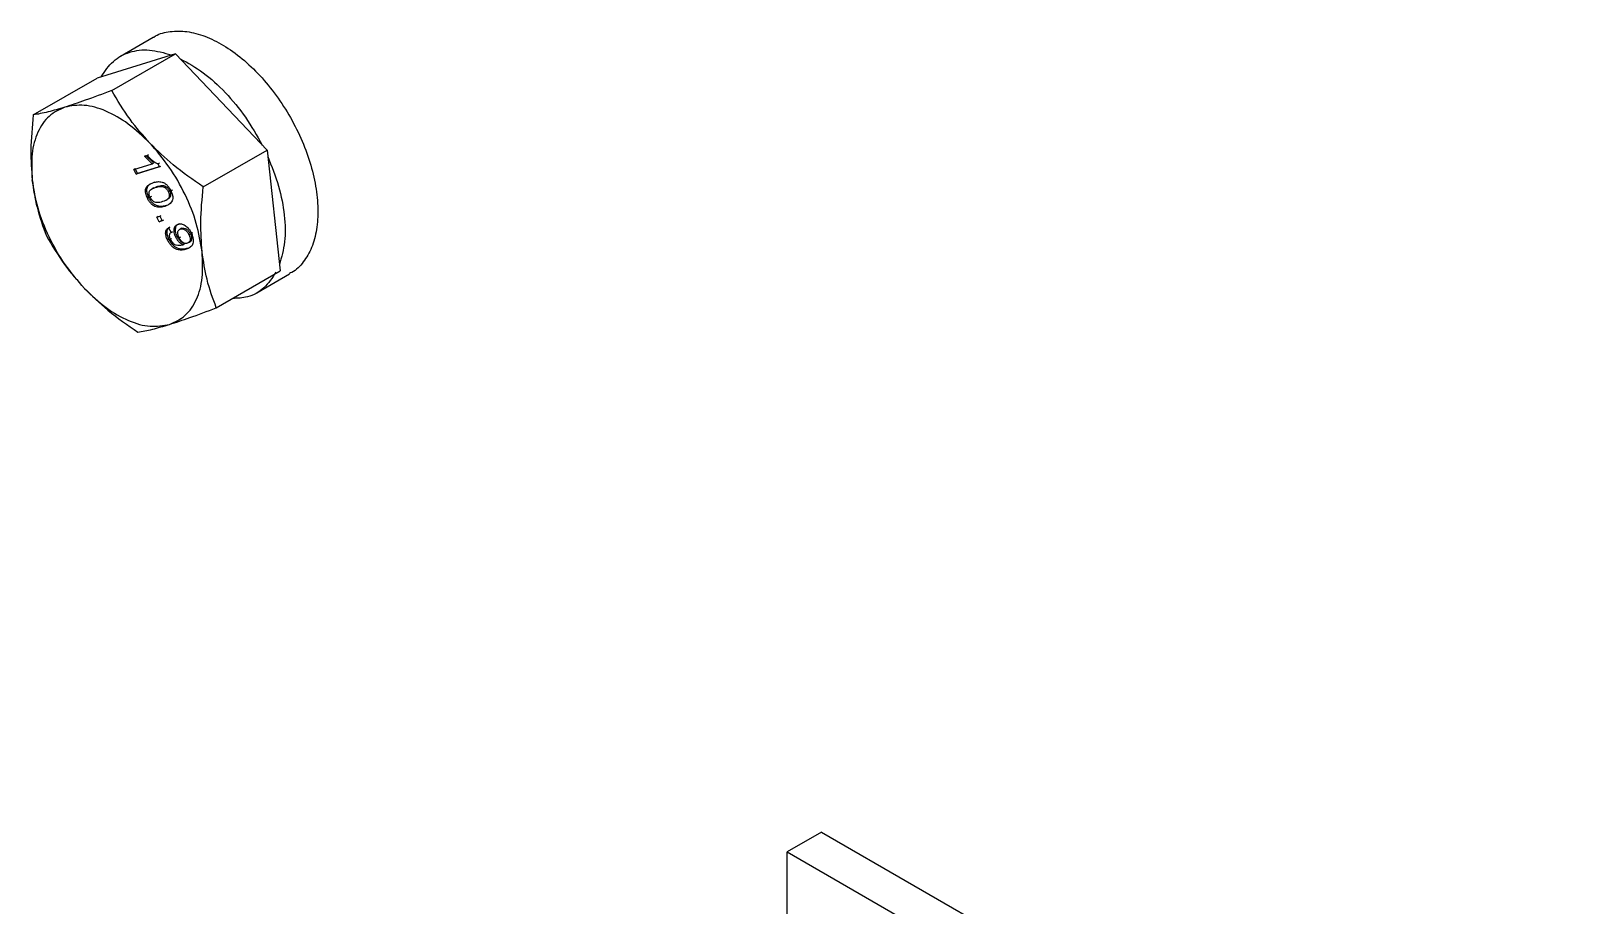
# Model space of a CAD drawing. Header units: millimetres. Extents: x 1293 to 41893, y 1011 to 26911.
# Drawn here: x 5744.8 to 5871.8, y 22574.6 to 22646.8 of the extents above; entities that cross this region are included whole.
import ezdxf

# ---------------------------------------------------------------- set-up
doc = ezdxf.new("R2010")
doc.units = ezdxf.units.MM
doc.header["$LTSCALE"] = 50
doc.layers.add('MAQUINAS', color=11, linetype='Continuous')

msp = doc.modelspace()

# ---------------------------------------------------------------- linework, layer by layer
at = {"layer": 'MAQUINAS', "linetype": 'Continuous', "lineweight": 25}
for p, q in [((5754.8699932, 22646.2093045), (5752.1641313, 22644.6472436)), ((5756.7138891, 22644.8668501), (5750.2437937, 22642.8507573)), ((5751.4528949, 22641.8297428), (5756.7138891, 22644.8668501)), ((5756.7138891, 22644.8668501), (5764.2621026, 22636.914513)), ((5744.9827995, 22639.81365), (5750.2437937, 22642.8507573)), ((5759.0011084, 22633.8774057), (5764.2621026, 22636.914513)), ((5764.2621026, 22636.914513), (5765.3402207, 22626.9460831)), ((5753.2808811, 22635.3201136), (5754.7760972, 22635.7860255)), ((5755.3890382, 22635.5246273), (5753.4702415, 22634.9267269)), ((5755.3548294, 22635.5452792), (5753.5880926, 22634.9947609)), ((5754.152349, 22636.4059696), (5754.3791298, 22636.4766349)), ((5754.152349, 22636.4059696), (5754.2702001, 22636.4740036)), ((5754.7760972, 22635.7860255), (5754.152349, 22636.4059696)), ((5754.8939484, 22635.8540595), (5754.2702001, 22636.4740036)), ((5754.3791298, 22636.4766349), (5754.496981, 22636.5446689)), ((5754.7760972, 22635.7860255), (5754.8939484, 22635.8540595)), ((5755.3849885, 22635.8459039), (5755.2671374, 22635.7778699)), ((5755.2671374, 22635.7778699), (5755.3890382, 22635.5246273)), ((5755.3890382, 22635.5246273), (5755.5068893, 22635.5926613)), ((5753.2808811, 22635.3201136), (5753.3987322, 22635.3881476)), ((5753.4702415, 22634.9267269), (5753.2808811, 22635.3201136)), ((5753.5880926, 22634.9947609), (5753.3987322, 22635.3881476)), ((5753.4702415, 22634.9267269), (5753.5880926, 22634.9947609)), ((5754.8899721, 22634.2381382), (5755.0078233, 22634.3061722)), ((5754.2474263, 22633.6950917), (5754.3652774, 22633.7631257)), ((5754.5102947, 22633.0201622), (5754.3924436, 22632.9521282)), ((5754.7316944, 22633.0891507), (5754.6138432, 22633.0211167)), ((5754.9120689, 22633.7975481), (5754.7942178, 22633.7295141)), ((5754.9239586, 22633.77597), (5755.1979524, 22633.9130251)), ((5755.1979524, 22633.9130251), (5755.0801013, 22633.844991)), ((5755.784452, 22633.8601848), (5755.9023032, 22633.9282188)), ((5756.2302206, 22633.5610421), (5756.1123695, 22633.4930081)), ((5756.3358403, 22633.5576939), (5756.4536914, 22633.6257279)), ((5755.9347169, 22632.7812134), (5756.052568, 22632.8492474)), ((5755.1744852, 22631.3862469), (5755.4204848, 22631.4629008)), ((5755.1744852, 22631.3862469), (5755.2923364, 22631.4542809)), ((5755.3638456, 22630.9928602), (5755.1744852, 22631.3862469)), ((5755.6098452, 22631.0695141), (5755.3638456, 22630.9928602)), ((5755.3638456, 22630.9928602), (5755.4816968, 22631.0608942)), ((5755.4204848, 22631.4629008), (5755.5383359, 22631.5309348)), ((5755.4204848, 22631.4629008), (5755.6098452, 22631.0695141)), ((5755.596739, 22631.0967416), (5755.4816968, 22631.0608942)), ((5755.7276964, 22631.1375481), (5755.6098452, 22631.0695141)), ((5756.1342215, 22630.5090839), (5756.2520726, 22630.5771179)), ((5756.1342215, 22630.5090839), (5756.3481819, 22630.1233626)), ((5756.9297747, 22630.8022188), (5757.0476258, 22630.8702528)), ((5757.2239175, 22630.4727939), (5757.1060664, 22630.4047599)), ((5756.0502349, 22629.5081508), (5756.168086, 22629.5761848)), ((5756.2813984, 22629.5568553), (5756.3992495, 22629.6248893)), ((5756.3481819, 22630.1233626), (5756.466033, 22630.1913966)), ((5756.7313409, 22629.738763), (5756.8491921, 22629.806797)), ((5756.9669316, 22630.3067371), (5756.9622145, 22630.304014)), ((5757.0104363, 22629.6878915), (5757.1282874, 22629.7559255)), ((5757.2741328, 22629.097834), (5757.391984, 22629.165868)), ((5757.3201389, 22629.1142902), (5757.43799, 22629.1823242)), ((5757.391984, 22629.165868), (5757.43799, 22629.1823242)), ((5757.8104487, 22629.2983829), (5757.6925976, 22629.2303489)), ((5757.94482, 22629.9990487), (5757.8269689, 22629.9310147)), ((5757.8468633, 22629.3271999), (5757.9647144, 22629.3952339)), ((5758.0193727, 22630.0602405), (5758.1372238, 22630.1282745)), ((5757.2741328, 22629.097834), (5757.3201389, 22629.1142902)), ((5760.0792265, 22623.9089758), (5765.3402207, 22626.9460831)), ((5763.4198832, 22625.1495969), (5766.1257451, 22626.7116577)), ((5809.9953345, 22580.6681755), (5807.1669074, 22579.0353593)), ((5809.9953345, 22580.6681755), (5970.2728716, 22488.1419229)), ((5807.1669074, 22579.0353593), (5967.4444444, 22486.5091066)), ((5807.1669074, 22554.5391349), (5807.1669074, 22579.0353593))]:
    msp.add_line(p, q, dxfattribs=at)
for points, knots in [([(5754.8751193, 22646.2013821), (5754.8905302, 22646.2138803), (5755.2341391, 22646.4925483), (5756.107483, 22646.7025826), (5757.4572819, 22646.7789643), (5758.9460834, 22646.428813), (5760.4861461, 22645.7167333), (5762.0284627, 22644.655555), (5763.5130491, 22643.288664), (5764.8849983, 22641.6661917), (5766.0928366, 22639.8490798), (5767.0914268, 22637.9052323), (5767.8434423, 22635.9073089), (5768.3206403, 22633.930247), (5768.5056234, 22632.0471662), (5768.3897921, 22630.3315657), (5767.9837538, 22628.8361418), (5767.2792737, 22627.6596176), (5766.6354939, 22626.9548992), (5766.1787429, 22626.7659546), (5766.111686, 22626.7382152)], [0, 0, 0, 0, 0.0028951126, 0.0645510752, 0.1262070378, 0.1878630004, 0.249518963, 0.3111749256, 0.3728308882, 0.4344868507, 0.4961428133, 0.5577987759, 0.6194547385, 0.6811107011, 0.7427666637, 0.8044226263, 0.8660785889, 0.9277345515, 0.9893905141, 1, 1, 1, 1]), ([(5751.4528949, 22641.8297428), (5750.6989538, 22641.5447331), (5749.2838221, 22641.0097756), (5748.126854, 22640.633098), (5747.5862849, 22640.4571033)], [0, 0, 0, 0, 0.5327709195, 1, 1, 1, 1]), ([(5754.5954393, 22637.4889811), (5754.026384, 22638.1348615), (5752.8084475, 22639.5172249), (5751.924067, 22641.0259421), (5751.4528949, 22641.8297428)], [0, 0, 0, 0, 0.4672290805, 1, 1, 1, 1]), ([(5744.9827995, 22639.81365), (5744.8885255, 22638.8336554), (5744.7115751, 22636.9942256), (5744.8333837, 22635.2703069), (5744.8902963, 22634.4648419)], [0, 0, 0, 0, 0.5327709195, 1, 1, 1, 1]), ([(5747.5862849, 22640.4571033), (5747.1025684, 22640.3139289), (5746.0672807, 22640.0074958), (5745.3597508, 22639.8810283), (5744.9827995, 22639.81365)], [0, 0, 0, 0, 0.4672290805, 1, 1, 1, 1]), ([(5759.0011084, 22633.8774057), (5758.1529465, 22634.4635749), (5756.5609642, 22635.5638023), (5755.2213473, 22636.8759211), (5754.5954393, 22637.4889811)], [0, 0, 0, 0, 0.53277091955, 1, 1, 1, 1]), ([(5754.3791298, 22636.4766349), (5754.5211732, 22636.3239656), (5754.8047689, 22636.0191549), (5755.1131926, 22635.8582054), (5755.2671374, 22635.7778699)], [0, 0, 0, 0, 0.5008657323, 1, 1, 1, 1]), ([(5744.8902963, 22634.4648419), (5745.0040614, 22633.6921973), (5745.2475505, 22632.0385232), (5745.778202, 22630.6075833), (5746.0609177, 22629.8452202)], [0, 0, 0, 0, 0.4672290805, 1, 1, 1, 1]), ([(5754.8899721, 22634.2381382), (5755.000751, 22634.2672533), (5755.2220354, 22634.3254118), (5755.5411934, 22634.3097565), (5755.8152109, 22634.1939571), (5756.0203946, 22634.0352521), (5756.2007499, 22633.8153326), (5756.2907804, 22633.6436302), (5756.3358403, 22633.5576939)], [0, 0, 0, 0, 0.2504817087, 0.5003455958, 0.6317049057, 0.7502211388, 0.8749866995, 1, 1, 1, 1]), ([(5754.3924436, 22632.9521282), (5754.336595, 22633.0839565), (5754.2527151, 22633.2819514), (5754.2305006, 22633.5010434), (5754.2332216, 22633.6167438), (5754.2426915, 22633.6689761), (5754.2474263, 22633.6950917)], [0, 0, 0, 0, 0.4987953461, 0.7491482596, 0.8745764119, 1, 1, 1, 1]), ([(5754.2474263, 22633.6950917), (5754.2789672, 22633.7699094), (5754.3420949, 22633.9196541), (5754.5579751, 22634.1111798), (5754.757179, 22634.187357), (5754.8899721, 22634.2381382)], [0, 0, 0, 0, 0.249753552, 0.499871473, 1, 1, 1, 1]), ([(5754.5102947, 22633.0201622), (5754.4549262, 22633.1516603), (5754.3717672, 22633.3491593), (5754.343007, 22633.60187), (5754.3578538, 22633.7093727), (5754.3652774, 22633.7631257)], [0, 0, 0, 0, 0.4990363131, 0.7495101716, 1, 1, 1, 1]), ([(5754.3652774, 22633.7631257), (5754.3964741, 22633.8385674), (5754.458913, 22633.9895608), (5754.5702726, 22634.0790496), (5754.6259929, 22634.1238266)], [0, 0, 0, 0, 0.4996355373, 1, 1, 1, 1]), ([(5755.9546254, 22632.3392388), (5755.8439859, 22632.3100322), (5755.6229738, 22632.2516895), (5755.3064145, 22632.2684189), (5755.0332951, 22632.3820167), (5754.8275835, 22632.5390311), (5754.6450426, 22632.7626331), (5754.5552391, 22632.9342649), (5754.5102947, 22633.0201622)], [0, 0, 0, 0, 0.2504715078, 0.5003387545, 0.6261880614, 0.750180477, 0.8749718456, 1, 1, 1, 1]), ([(5754.6138432, 22633.0211167), (5754.587701, 22633.0849923), (5754.5354021, 22633.2127789), (5754.530287, 22633.3908594), (5754.5641122, 22633.5388671), (5754.7310915, 22633.7280182), (5754.9250016, 22633.7930084), (5755.0801013, 22633.844991)], [0, 0, 0, 0, 0.12469638283, 0.2494616582, 0.37443234657, 0.49963711369, 1, 1, 1, 1]), ([(5755.6481826, 22632.664831), (5755.4900422, 22632.6190268), (5755.292335, 22632.5617624), (5755.0105242, 22632.612313), (5754.8615838, 22632.7021363), (5754.716713, 22632.8375309), (5754.6481233, 22632.959939), (5754.6138432, 22633.0211167)], [0, 0, 0, 0, 0.50040950251, 0.62561261367, 0.75057967349, 0.87534369202, 1, 1, 1, 1]), ([(5755.0801013, 22633.844991), (5755.1881042, 22633.8734498), (5755.3500992, 22633.9161355), (5755.5874615, 22633.9268024), (5755.7188462, 22633.8823712), (5755.784452, 22633.8601848)], [0, 0, 0, 0, 0.50037231189, 0.75051514073, 1, 1, 1, 1]), ([(5755.1979524, 22633.9130251), (5755.3059553, 22633.9414838), (5755.4679503, 22633.9841695), (5755.7053126, 22633.9948364), (5755.8366973, 22633.9504052), (5755.9023032, 22633.9282188)], [0, 0, 0, 0, 0.5003723119, 0.7505151407, 1, 1, 1, 1]), ([(5756.1123695, 22633.4930081), (5756.1388927, 22633.429064), (5756.1919379, 22633.3011788), (5756.1999085, 22633.1207942), (5756.1634314, 22632.9745679), (5755.9991694, 22632.7813869), (5755.8041643, 22632.7166296), (5755.6481826, 22632.664831)], [0, 0, 0, 0, 0.1247447425, 0.2494837578, 0.3744708184, 0.4996480989, 1, 1, 1, 1]), ([(5755.784452, 22633.8601848), (5755.815916, 22633.8407065), (5755.8788237, 22633.8017625), (5755.9693436, 22633.7157022), (5756.0506924, 22633.6112534), (5756.091808, 22633.532428), (5756.1123695, 22633.4930081)], [0, 0, 0, 0, 0.2501584562, 0.5001555724, 0.7500324303, 1, 1, 1, 1]), ([(5756.3358403, 22633.5576939), (5756.3741709, 22633.4697024), (5756.4508008, 22633.2937916), (5756.5029923, 22633.0296039), (5756.4862243, 22632.7986501), (5756.3111939, 22632.4655153), (5756.0474971, 22632.3575117), (5755.8367742, 22632.2712048)], [0, 0, 0, 0, 0.125373348, 0.2506437386, 0.375697515, 0.5011131747, 1, 1, 1, 1]), ([(5755.9023032, 22633.9282188), (5755.9337496, 22633.9087346), (5755.996622, 22633.8697788), (5756.0874058, 22633.7838071), (5756.1543817, 22633.6964593), (5756.2005163, 22633.6204402), (5756.220319, 22633.5808419), (5756.2302206, 22633.5610421)], [0, 0, 0, 0, 0.2500549443, 0.4999486155, 0.749722078, 0.8748570557, 1, 1, 1, 1]), ([(5756.2302206, 22633.5610421), (5756.2567287, 22633.4971231), (5756.3097436, 22633.3692881), (5756.3179415, 22633.1885269), (5756.2805985, 22633.0437352), (5756.1898381, 22632.9264327), (5756.0960239, 22632.8916805), (5756.0404947, 22632.8711104)], [0, 0, 0, 0, 0.1831229089, 0.3662374103, 0.5497160376, 0.733473904, 1, 1, 1, 1]), ([(5758.9086052, 22628.5285976), (5758.8516926, 22629.3340626), (5758.729884, 22631.0579813), (5758.9068344, 22632.897411), (5759.0011084, 22633.8774057)], [0, 0, 0, 0, 0.4672290805, 1, 1, 1, 1]), ([(5755.8367742, 22632.2712048), (5755.7261349, 22632.2420082), (5755.5051232, 22632.1836854), (5755.1887793, 22632.2002789), (5754.9156975, 22632.3140166), (5754.7099279, 22632.4707066), (5754.527193, 22632.69461), (5754.4373884, 22632.8662345), (5754.3924436, 22632.9521282)], [0, 0, 0, 0, 0.2504758129, 0.5003473544, 0.6257683408, 0.7501761831, 0.8749696966, 1, 1, 1, 1]), ([(5756.0502349, 22629.5081508), (5756.003578, 22629.6170306), (5755.9334192, 22629.7807552), (5755.8975804, 22629.993748), (5755.8973362, 22630.1887099), (5755.9647269, 22630.3889098), (5756.0776639, 22630.4689837), (5756.1342215, 22630.5090839)], [0, 0, 0, 0, 0.2498594906, 0.3757183909, 0.500481002, 0.7498462328, 1, 1, 1, 1]), ([(5756.168086, 22629.5761848), (5756.1214314, 22629.6850637), (5756.0512316, 22629.8488907), (5756.0154131, 22630.0618872), (5756.0152185, 22630.2568155), (5756.0825763, 22630.4569452), (5756.1955144, 22630.5370182), (5756.2520726, 22630.5771179)], [0, 0, 0, 0, 0.2498591948, 0.3759561592, 0.5004815934, 0.749846529, 1, 1, 1, 1]), ([(5756.7313409, 22629.738763), (5756.7038642, 22629.8008909), (5756.6489292, 22629.9251047), (5756.6029055, 22630.1120295), (5756.587871, 22630.2884936), (5756.6048111, 22630.4461335), (5756.6502427, 22630.5809096), (5756.7463047, 22630.7219806), (5756.8565342, 22630.770188), (5756.9297747, 22630.8022188)], [0, 0, 0, 0, 0.1250740585, 0.2500636243, 0.3732612247, 0.5001992382, 0.6242961009, 0.7503685137, 1, 1, 1, 1]), ([(5756.8491921, 22629.806797), (5756.8349313, 22629.8376773), (5756.8064087, 22629.8994402), (5756.7600172, 22630.024649), (5756.7203976, 22630.1801208), (5756.7058807, 22630.3565398), (5756.7223974, 22630.5147528), (5756.7691562, 22630.6474647), (5756.8281964, 22630.7469148), (5756.8865476, 22630.7759913), (5756.9090881, 22630.7872233)], [0, 0, 0, 0, 0.0754695938, 0.1509450716, 0.3015784561, 0.4503125771, 0.603033998, 0.7528546861, 0.9045299868, 1, 1, 1, 1]), ([(5756.9297747, 22630.8022188), (5757.0154744, 22630.8186696), (5757.1445899, 22630.8434545), (5757.345381, 22630.7825213), (5757.5001774, 22630.6982025), (5757.6511158, 22630.5791361), (5757.8430237, 22630.3793423), (5757.9487194, 22630.188087), (5758.0193727, 22630.0602405)], [0, 0, 0, 0, 0.2498688585, 0.3764535287, 0.5003476657, 0.6272386366, 0.7508240847, 1, 1, 1, 1]), ([(5757.2239175, 22630.4727939), (5757.2803091, 22630.4838072), (5757.3929438, 22630.5058049), (5757.5663273, 22630.436269), (5757.6999074, 22630.3378691), (5757.8278817, 22630.2084284), (5757.8977965, 22630.083245), (5757.94482, 22629.9990487)], [0, 0, 0, 0, 0.25025022803, 0.49984141064, 0.62928839712, 0.75066552405, 1, 1, 1, 1]), ([(5746.0609177, 22629.8452202), (5746.5320898, 22629.0414195), (5747.4164703, 22627.5327022), (5748.6344068, 22626.1503388), (5749.2034621, 22625.5044584)], [0, 0, 0, 0, 0.5327709195, 1, 1, 1, 1]), ([(5757.5929085, 22628.7468939), (5757.4752748, 22628.7157247), (5757.2404071, 22628.6534921), (5756.8980794, 22628.6818431), (5756.6051558, 22628.8237686), (5756.389425, 22629.001087), (5756.195095, 22629.2344654), (5756.0985351, 22629.4168968), (5756.0502349, 22629.5081508)], [0, 0, 0, 0, 0.2504849429, 0.5001185141, 0.6278991852, 0.7500923696, 0.8749936752, 1, 1, 1, 1]), ([(5757.7107596, 22628.814928), (5757.5931257, 22628.783759), (5757.3582576, 22628.721527), (5757.0158558, 22628.7498806), (5756.722919, 22628.8918585), (5756.5072035, 22629.0692091), (5756.3129459, 22629.3024995), (5756.2163862, 22629.4849308), (5756.168086, 22629.5761848)], [0, 0, 0, 0, 0.2504849259, 0.5001184801, 0.6280398822, 0.7500923866, 0.8749936837, 1, 1, 1, 1]), ([(5756.3481819, 22630.1233626), (5756.3134603, 22630.0957513), (5756.2507531, 22630.0458852), (5756.2039337, 22629.9401185), (5756.1980751, 22629.8364669), (5756.2115997, 22629.7452129), (5756.2388445, 22629.6502706), (5756.2672144, 22629.5879924), (5756.2813984, 22629.5568553)], [0, 0, 0, 0, 0.2764767993, 0.4993179598, 0.6237184282, 0.7494961879, 0.8747561628, 1, 1, 1, 1]), ([(5756.2813984, 22629.5568553), (5756.3126597, 22629.4985961), (5756.3751561, 22629.3821263), (5756.503008, 22629.2359853), (5756.643295, 22629.1299378), (5756.9184807, 22629.0421823), (5757.1161266, 22629.0731095), (5757.2741328, 22629.097834)], [0, 0, 0, 0, 0.1252073258, 0.2503100191, 0.3753386279, 0.5006201474, 1, 1, 1, 1]), ([(5757.3201389, 22629.1142902), (5757.2646314, 22629.1438345), (5757.1532679, 22629.2031086), (5756.9918419, 22629.3519502), (5756.842623, 22629.5298189), (5756.7683796, 22629.6692189), (5756.7313409, 22629.738763)], [0, 0, 0, 0, 0.24894317676, 0.49945029469, 0.7502849385, 1, 1, 1, 1]), ([(5757.43799, 22629.1823242), (5757.3823474, 22629.2119493), (5757.2704159, 22629.2715437), (5757.1088187, 22629.4209579), (5756.9598784, 22629.5988411), (5756.8860498, 22629.7375493), (5756.8491921, 22629.806797)], [0, 0, 0, 0, 0.24954045914, 0.50197970723, 0.75137177364, 1, 1, 1, 1]), ([(5757.0104363, 22629.6878915), (5756.9754033, 22629.7699103), (5756.9229143, 22629.8927971), (5756.8997771, 22630.0517705), (5756.9040852, 22630.159353), (5756.9289557, 22630.2518224), (5756.9868011, 22630.3503203), (5757.0584653, 22630.383032), (5757.1060664, 22630.4047599)], [0, 0, 0, 0, 0.2495205461, 0.3738507837, 0.4998887841, 0.6240955932, 0.7503154422, 1, 1, 1, 1]), ([(5757.6925976, 22629.2303489), (5757.6390337, 22629.2195116), (5757.55799, 22629.2031143), (5757.4329449, 22629.2357771), (5757.3355638, 22629.286629), (5757.2409307, 22629.3606587), (5757.1206632, 22629.4871696), (5757.0546147, 22629.6074432), (5757.0104363, 22629.6878915)], [0, 0, 0, 0, 0.2499764907, 0.3782221671, 0.5003423322, 0.6274524307, 0.7508110927, 1, 1, 1, 1]), ([(5757.1060664, 22630.4047599), (5757.1624581, 22630.4157728), (5757.275093, 22630.4377695), (5757.4485543, 22630.3682074), (5757.5821341, 22630.2697633), (5757.7100865, 22630.1402999), (5757.779946, 22630.0152121), (5757.8269689, 22629.9310147)], [0, 0, 0, 0, 0.2502503989, 0.4998417518, 0.6295762977, 0.7506653539, 1, 1, 1, 1]), ([(5758.0193727, 22630.0602405), (5758.0564377, 22629.9743894), (5758.1305566, 22629.802713), (5758.1796689, 22629.5466422), (5758.1805539, 22629.313351), (5758.1072438, 22629.056448), (5757.9041352, 22628.856616), (5757.6968288, 22628.7835307), (5757.5929085, 22628.7468939)], [0, 0, 0, 0, 0.1250635897, 0.2500895576, 0.3751100052, 0.5001693996, 0.7494409524, 1, 1, 1, 1]), ([(5757.8269689, 22629.9310147), (5757.8616015, 22629.8472151), (5757.9133575, 22629.7219824), (5757.9272763, 22629.5638876), (5757.9149751, 22629.459904), (5757.8825282, 22629.3721001), (5757.8156632, 22629.2819074), (5757.7417235, 22629.2509303), (5757.6925976, 22629.2303489)], [0, 0, 0, 0, 0.2490168506, 0.3721383925, 0.4993654558, 0.6235619335, 0.7498926933, 1, 1, 1, 1]), ([(5757.94482, 22629.9990487), (5757.9794547, 22629.9152482), (5758.0311728, 22629.7901132), (5758.0451211, 22629.6320172), (5758.0328643, 22629.5280969), (5758.0004174, 22629.4402058), (5757.9335801, 22629.3499689), (5757.8595746, 22629.3189642), (5757.8104487, 22629.2983829)], [0, 0, 0, 0, 0.249017166, 0.3718446562, 0.4993648037, 0.6232259432, 0.7498923764, 1, 1, 1, 1]), ([(5760.0792265, 22623.9089758), (5759.7965109, 22624.671339), (5759.2658594, 22626.1022789), (5759.0223703, 22627.755953), (5758.9086052, 22628.5285976)], [0, 0, 0, 0, 0.5327709195, 1, 1, 1, 1]), ([(5765.0011756, 22626.8404361), (5764.6919573, 22626.3813823), (5764.0735205, 22625.4632746), (5762.8131526, 22624.7403307), (5761.8318663, 22624.695311), (5761.4076319, 22624.6758479)], [0, 0, 0, 0, 0.3621127876, 0.7242255753, 1, 1, 1, 1]), ([(5749.2034621, 22625.5044584), (5749.8293701, 22624.8913984), (5751.168987, 22623.5792796), (5752.7609693, 22622.4790522), (5753.6091312, 22621.8928831)], [0, 0, 0, 0, 0.4672290805, 1, 1, 1, 1]), ([(5756.2126166, 22622.5363363), (5756.7531857, 22622.712331), (5757.9101538, 22623.0890087), (5759.3252855, 22623.6239661), (5760.0792265, 22623.9089758)], [0, 0, 0, 0, 0.4672290805, 1, 1, 1, 1]), ([(5753.6091312, 22621.8928831), (5753.9860825, 22621.9602613), (5754.6936124, 22622.0867289), (5755.7289001, 22622.3931619), (5756.2126166, 22622.5363363)], [0, 0, 0, 0, 0.5327709195, 1, 1, 1, 1])]:
    msp.add_open_spline(points, degree=3, knots=knots, dxfattribs=at)
for points in [[(5750.5828388, 22642.9564044), (5750.8906608, 22643.4196422), (5751.5063048, 22644.3461178), (5752.8964367, 22645.0687199), (5754.5288696, 22645.2879542), (5755.7595192, 22644.9367868), (5756.3748439, 22644.7612031)], [(5757.1094296, 22644.4501328), (5757.7440193, 22644.0964231), (5759.0131987, 22643.3890038), (5760.8520338, 22641.6998137), (5762.5394163, 22639.6739961), (5763.4241802, 22638.1121523), (5763.8665621, 22637.3312304)], [(5754.5954393, 22637.4889811), (5754.0068201, 22638.0508274), (5752.8295817, 22639.1745201), (5750.9563735, 22640.2165426), (5749.1395624, 22640.7371092), (5748.104044, 22640.5504386), (5747.5862849, 22640.4571033)], [(5747.5862849, 22640.4571033), (5747.1254515, 22640.2455075), (5746.2037848, 22639.8223159), (5745.2966973, 22638.4529778), (5744.7844624, 22636.6676471), (5744.8550183, 22635.1991103), (5744.8902963, 22634.4648419)], [(5758.9086052, 22628.5285976), (5758.7808193, 22629.3020397), (5758.5252476, 22630.848924), (5757.5591269, 22633.2602846), (5756.2545507, 22635.5661818), (5755.1484764, 22636.848048), (5754.5954393, 22637.4889811)], [(5764.318598, 22636.3921486), (5764.6453657, 22635.5752012), (5765.2989011, 22633.9413062), (5765.7476043, 22631.529514), (5765.802554, 22629.2844621), (5765.4566682, 22628.0737857), (5765.2837253, 22627.4684475)], [(5749.2034621, 22625.5044584), (5748.650425, 22626.1453915), (5747.5443507, 22627.4272577), (5746.2397745, 22629.733155), (5745.2736538, 22632.1445156), (5745.0180821, 22633.6913998), (5744.8902963, 22634.4648419)], [(5756.2126166, 22622.5363363), (5756.6734499, 22622.7479321), (5757.5951166, 22623.1711237), (5758.5022041, 22624.5404617), (5759.014439, 22626.3257924), (5758.9438831, 22627.7943292), (5758.9086052, 22628.5285976)], [(5749.2034621, 22625.5044584), (5749.7920813, 22624.9426121), (5750.9693197, 22623.8189195), (5752.842528, 22622.7768969), (5754.6593391, 22622.2563304), (5755.6948574, 22622.443001), (5756.2126166, 22622.5363363)]]:
    msp.add_open_spline(points, degree=3, dxfattribs=at)

doc.saveas('drawing.dxf')
